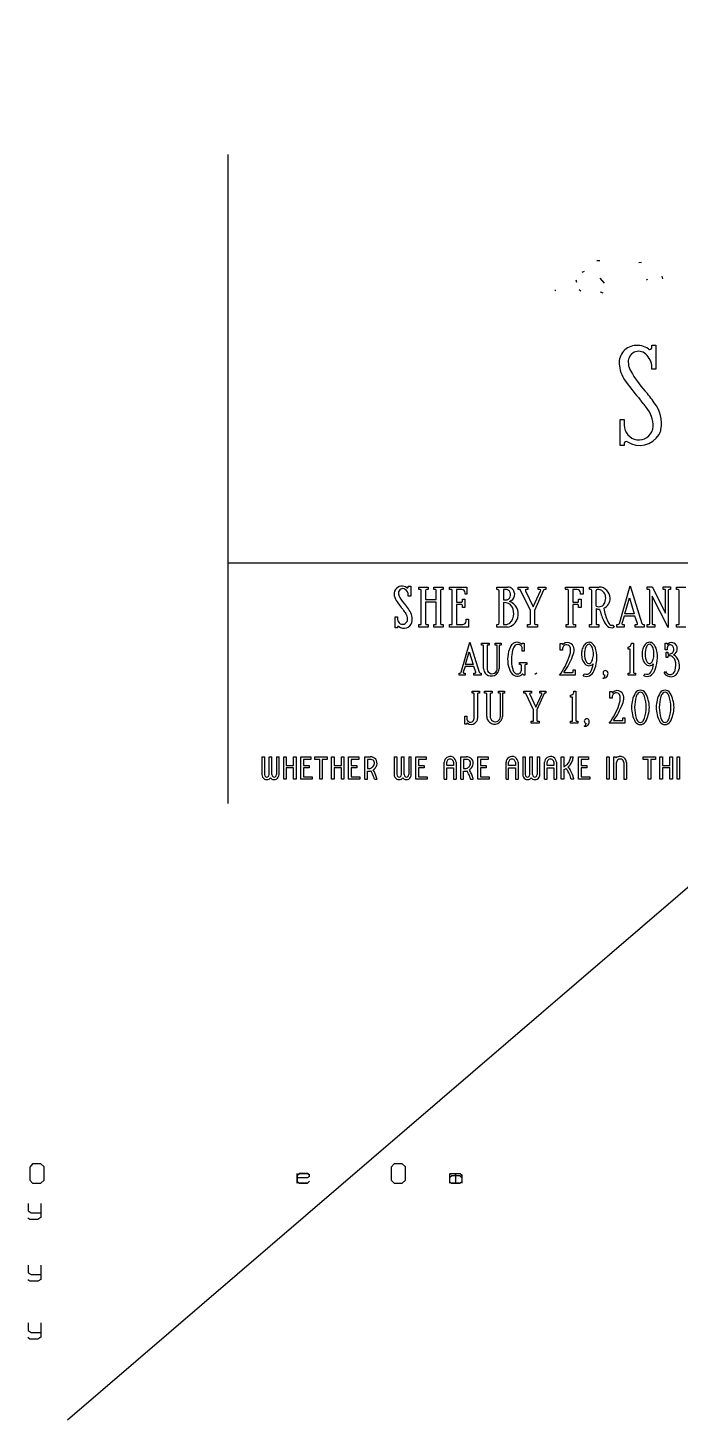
# Model space of a CAD drawing. Header units: metres. Extents: x -210 to 27, y -20 to 71.
# Drawn here: x -87.25 to -66.88, y -19.25 to 24.2 of the extents above; entities that cross this region are included whole.
import ezdxf

# ---------------------------------------------------------------- set-up
doc = ezdxf.new("R2010")
doc.units = ezdxf.units.M

msp = doc.modelspace()

# ---------------------------------------------------------------- linework, layer by layer
at = {"layer": 'MCD_Layer_0'}
for p, q in [((-35.401119, 24.199774), (-86.01265, -19.2484)), ((-80.999954, 20.249996), (-81, 0)), ((-69.877457, 16.594521), (-69.955086, 16.562794)), ((-69.489876, 16.943224), (-69.396721, 16.943224)), ((-68.094109, 16.879776), (-68.171738, 16.863979)), ((-70.141113, 16.340855), (-70.125587, 16.261608)), ((-69.241745, 16.229885), (-69.381332, 16.388374)), ((-67.939125, 16.340855), (-67.892548, 16.356649)), ((-67.427345, 16.372578), (-67.442863, 16.451824)), ((-70.761299, 15.995794), (-70.792358, 16.011589)), ((-70.03257, 16.039669), (-69.986, 15.992148)), ((-69.381332, 15.960425), (-69.303703, 15.928699)), ((-67.770699, 14.221898), (-67.770699, 14.295997)), ((-67.770699, 14.295997), (-67.644699, 14.295997)), ((-67.644699, 14.295997), (-67.644699, 13.545998)), ((-67.770699, 13.545998), (-67.770699, 13.671997)), ((-67.644699, 13.545998), (-67.770699, 13.545998)), ((-68.754699, 11.982997), (-68.628699, 11.982997)), ((-68.754699, 11.169997), (-68.754699, 11.982997)), ((-68.628699, 11.982997), (-68.628699, 11.796998)), ((-68.628699, 11.169997), (-68.754699, 11.169997)), ((-68.628699, 11.226997), (-68.628699, 11.169997)), ((-81, 7.5), (-39, 7.5)), ((-75.371869, 6.75), (-75.371869, 6.77875)), ((-75.371869, 6.77875), (-75.293619, 6.77875)), ((-75.293619, 6.77875), (-75.293619, 6.46625)), ((-75.044535, 6.75), (-74.752035, 6.75)), ((-75.044535, 6.671625), (-75.044535, 6.75)), ((-74.99241, 6.671625), (-75.044535, 6.671625)), ((-74.96616, 5.604375), (-74.96616, 6.646625)), ((-74.829785, 6.646625), (-74.829785, 6.359375)), ((-74.752035, 6.671625), (-74.803535, 6.671625)), ((-74.752035, 6.75), (-74.752035, 6.671625)), ((-74.57616, 6.75), (-74.283285, 6.75)), ((-74.57616, 6.671625), (-74.57616, 6.75)), ((-74.52366, 6.671625), (-74.57616, 6.671625)), ((-74.49741, 6.359375), (-74.49741, 6.646625)), ((-74.361035, 6.646625), (-74.361035, 5.604375)), ((-74.283285, 6.671625), (-74.334785, 6.671625)), ((-74.283285, 6.75), (-74.283285, 6.671625)), ((-74.087972, 6.6725), (-74.087972, 6.75)), ((-74.087972, 6.75), (-73.540472, 6.75)), ((-74.022972, 6.6725), (-74.087972, 6.6725)), ((-73.996722, 5.604375), (-73.996722, 6.6475)), ((-73.703097, 6.6725), (-73.866722, 6.6725)), ((-73.866722, 6.6725), (-73.866722, 6.279125)), ((-73.599347, 6.52875), (-73.599347, 6.5675)), ((-73.540472, 6.52875), (-73.599347, 6.52875)), ((-73.540472, 6.75), (-73.540472, 6.52875)), ((-72.610417, 6.671875), (-72.610417, 6.75)), ((-72.610417, 6.75), (-72.259167, 6.75)), ((-72.584167, 6.671875), (-72.610417, 6.671875)), ((-72.532542, 5.629375), (-72.532542, 6.620625)), ((-72.397167, 6.671625), (-72.397167, 6.34625)), ((-72.336167, 6.671625), (-72.397167, 6.671625)), ((-71.938698, 6.749688), (-71.638697, 6.749688)), ((-71.938698, 6.671938), (-71.938698, 6.749688)), ((-71.889948, 6.671938), (-71.938698, 6.671938)), ((-71.561198, 6.020938), (-71.866198, 6.656938)), ((-71.712447, 6.635688), (-71.468698, 6.130938)), ((-71.638697, 6.671938), (-71.688698, 6.671938)), ((-71.638697, 6.749688), (-71.638697, 6.671938)), ((-71.468698, 6.130938), (-71.241197, 6.635688)), ((-71.147448, 6.655875), (-71.429948, 6.019875)), ((-71.319947, 6.671938), (-71.319947, 6.749688)), ((-71.319947, 6.748625), (-71.078697, 6.748625)), ((-71.264947, 6.671938), (-71.319947, 6.671938)), ((-71.078697, 6.670875), (-71.123697, 6.670875)), ((-71.078697, 6.748625), (-71.078697, 6.670875)), ((-70.46089, 6.6725), (-70.46089, 6.75)), ((-70.46089, 6.75), (-69.91339, 6.75)), ((-70.39589, 6.6725), (-70.46089, 6.6725)), ((-70.36964, 5.604375), (-70.36964, 6.6475)), ((-70.097015, 6.6725), (-70.231015, 6.6725)), ((-70.231015, 6.6725), (-70.231015, 6.279125)), ((-69.993265, 6.52875), (-69.993265, 6.5675)), ((-69.91339, 6.52875), (-69.993265, 6.52875)), ((-69.91339, 6.75), (-69.91339, 6.52875)), ((-69.718176, 6.75), (-69.413176, 6.74975)), ((-69.718176, 6.671625), (-69.718176, 6.75)), ((-69.666051, 6.671625), (-69.718176, 6.671625)), ((-69.639801, 5.604375), (-69.639801, 6.646625)), ((-69.503426, 6.153875), (-69.503426, 6.646625)), ((-68.783549, 5.615625), (-68.444799, 6.78625)), ((-68.444799, 6.78625), (-68.082299, 5.614375)), ((-67.913356, 6.752375), (-67.755856, 6.752375)), ((-67.913356, 6.672125), (-67.913356, 6.752375)), ((-67.860856, 6.672125), (-67.913356, 6.672125)), ((-67.834606, 5.605375), (-67.834606, 6.645875)), ((-67.755856, 6.752375), (-67.339606, 5.932375)), ((-67.418356, 6.752375), (-67.183356, 6.752375)), ((-67.418356, 6.672125), (-67.418356, 6.752375)), ((-67.365856, 6.672125), (-67.418356, 6.672125)), ((-67.339606, 5.932375), (-67.339606, 6.645875)), ((-67.262106, 6.645875), (-67.262106, 5.489875)), ((-67.183356, 6.672125), (-67.235856, 6.672125)), ((-67.183356, 6.752375), (-67.183356, 6.672125)), ((-66.996265, 6.75), (-66.70339, 6.75)), ((-66.996265, 6.671625), (-66.996265, 6.75)), ((-66.943765, 6.671625), (-66.996265, 6.671625)), ((-66.917515, 5.604375), (-66.917515, 6.646625)), ((-75.371869, 6.46625), (-75.371869, 6.496125)), ((-75.293619, 6.46625), (-75.371869, 6.46625)), ((-74.829785, 6.359375), (-74.49741, 6.359375)), ((-74.829785, 6.28125), (-74.829785, 5.604375)), ((-74.49741, 6.28125), (-74.829785, 6.28125)), ((-74.49741, 5.604375), (-74.49741, 6.28125)), ((-73.866722, 6.279125), (-73.710347, 6.279125)), ((-73.710347, 6.20375), (-73.866722, 6.20375)), ((-73.866722, 6.20375), (-73.866722, 5.57875)), ((-73.684097, 6.304125), (-73.684097, 6.370375)), ((-73.684097, 6.370375), (-73.605972, 6.370375)), ((-73.684097, 6.1125), (-73.684097, 6.1775)), ((-73.605972, 6.1125), (-73.684097, 6.1125)), ((-73.605972, 6.370375), (-73.605972, 6.1125)), ((-72.397167, 6.34625), (-72.334042, 6.34625)), ((-72.397167, 6.269), (-72.397167, 5.57875)), ((-70.231015, 6.279125), (-70.08114, 6.279125)), ((-70.08114, 6.20375), (-70.231015, 6.20375)), ((-70.231015, 6.20375), (-70.231015, 5.603625)), ((-70.05489, 6.304125), (-70.05489, 6.370375)), ((-70.05489, 6.370375), (-69.979015, 6.370375)), ((-70.05489, 6.1125), (-70.05489, 6.1775)), ((-69.979015, 6.1125), (-70.05489, 6.1125)), ((-69.979015, 6.370375), (-69.979015, 6.1125)), ((-68.609799, 5.91625), (-68.468549, 6.415)), ((-68.468549, 6.415), (-68.317299, 5.91625)), ((-67.755856, 6.464875), (-67.755856, 5.605375)), ((-67.262106, 5.489875), (-67.755856, 6.464875)), ((-75.781994, 5.815), (-75.704119, 5.815)), ((-75.781994, 5.47625), (-75.781994, 5.815)), ((-75.704119, 5.815), (-75.704119, 5.7375)), ((-73.568472, 5.6825), (-73.568472, 5.7475)), ((-73.568472, 5.7475), (-73.489222, 5.7475)), ((-73.489222, 5.7475), (-73.489222, 5.5)), ((-71.561198, 5.603813), (-71.561198, 6.020938)), ((-71.429948, 6.020938), (-71.429948, 5.603813)), ((-69.503426, 6.077), (-69.503426, 5.604375)), ((-68.632299, 5.83875), (-68.703549, 5.610625)), ((-68.294799, 5.83875), (-68.632299, 5.83875)), ((-68.317299, 5.91625), (-68.609799, 5.91625)), ((-68.217299, 5.611875), (-68.294799, 5.83875)), ((-75.704119, 5.47625), (-75.781994, 5.47625)), ((-75.704119, 5.5), (-75.704119, 5.47625)), ((-75.044535, 5.578125), (-74.99241, 5.578125)), ((-75.044535, 5.5), (-75.044535, 5.578125)), ((-74.75141, 5.5), (-75.044535, 5.5)), ((-74.803535, 5.578125), (-74.75141, 5.578125)), ((-74.75141, 5.578125), (-74.75141, 5.5)), ((-74.575785, 5.578125), (-74.52366, 5.578125)), ((-74.575785, 5.5), (-74.575785, 5.578125)), ((-74.28266, 5.5), (-74.575785, 5.5)), ((-74.334785, 5.578125), (-74.28266, 5.578125)), ((-74.28266, 5.578125), (-74.28266, 5.5)), ((-74.087972, 5.5), (-74.087972, 5.578125)), ((-74.087972, 5.578125), (-74.022972, 5.578125)), ((-73.489222, 5.5), (-74.087972, 5.5)), ((-73.866722, 5.57875), (-73.673472, 5.57875)), ((-72.610417, 5.5), (-72.610417, 5.578125)), ((-72.610417, 5.578125), (-72.584167, 5.578125)), ((-72.278417, 5.5), (-72.610417, 5.5)), ((-72.397167, 5.57875), (-72.317292, 5.578875)), ((-71.651198, 5.499688), (-71.651198, 5.578813)), ((-71.651198, 5.578813), (-71.586198, 5.578813)), ((-71.338698, 5.499688), (-71.651198, 5.499688)), ((-71.404948, 5.578813), (-71.338698, 5.578813)), ((-71.338698, 5.578813), (-71.338698, 5.499688)), ((-70.448015, 5.5), (-70.448015, 5.578125)), ((-70.448015, 5.578125), (-70.39589, 5.578125)), ((-70.15489, 5.5), (-70.448015, 5.5)), ((-70.20489, 5.578125), (-70.15489, 5.578125)), ((-70.15489, 5.578125), (-70.15489, 5.5)), ((-69.718176, 5.578125), (-69.666051, 5.578125)), ((-69.718176, 5.5), (-69.718176, 5.578125)), ((-69.425051, 5.5), (-69.718176, 5.5)), ((-69.477176, 5.578125), (-69.425051, 5.578125)), ((-69.425051, 5.578125), (-69.425051, 5.5)), ((-68.983926, 5.56325), (-68.949426, 5.4925)), ((-68.864799, 5.578125), (-68.833549, 5.578125)), ((-68.864799, 5.5), (-68.864799, 5.578125)), ((-68.629799, 5.5), (-68.864799, 5.5)), ((-68.678549, 5.578125), (-68.629799, 5.578125)), ((-68.629799, 5.578125), (-68.629799, 5.5)), ((-68.292299, 5.5), (-68.292299, 5.578125)), ((-68.292299, 5.578125), (-68.242299, 5.578125)), ((-68.004799, 5.5), (-68.292299, 5.5)), ((-68.032299, 5.578125), (-68.004799, 5.578125)), ((-68.004799, 5.578125), (-68.004799, 5.5)), ((-67.913356, 5.579125), (-67.860856, 5.579125)), ((-67.913356, 5.5), (-67.913356, 5.579125)), ((-67.678731, 5.5), (-67.913356, 5.5)), ((-67.730856, 5.579125), (-67.678731, 5.579125)), ((-67.678731, 5.579125), (-67.678731, 5.5)), ((-66.99589, 5.578125), (-66.943765, 5.578125)), ((-66.99589, 5.5), (-66.99589, 5.578125)), ((-66.702765, 5.5), (-66.99589, 5.5)), ((-73.719399, 4.0925), (-73.448399, 5.029)), ((-73.448399, 5.029), (-73.158399, 4.0915)), ((-73.086552, 5.0007), (-72.851452, 5.0007)), ((-73.086552, 4.938), (-73.086552, 5.0007)), ((-73.043852, 4.938), (-73.086552, 4.938)), ((-73.022852, 4.2059), (-73.022852, 4.918)), ((-72.913752, 4.918), (-72.913652, 4.2195)), ((-72.851452, 4.938), (-72.892752, 4.938)), ((-72.851452, 5.0007), (-72.851452, 4.938)), ((-72.658352, 4.9388), (-72.658352, 5.0027)), ((-72.658352, 5.0027), (-72.470852, 5.0027)), ((-72.615952, 4.9388), (-72.658352, 4.9388)), ((-72.595952, 4.2107), (-72.595952, 4.9188)), ((-72.532952, 4.9188), (-72.532952, 4.2107)), ((-72.470852, 4.9388), (-72.511952, 4.9388)), ((-72.470852, 5.0027), (-72.470852, 4.9388)), ((-71.811785, 4.993), (-71.811785, 5.001)), ((-71.811785, 5.001), (-71.750085, 5.001)), ((-71.811785, 4.751), (-71.811785, 4.814)), ((-71.750085, 5.001), (-71.750085, 4.751)), ((-70.627599, 4.781), (-70.627599, 4.99)), ((-70.627599, 4.99), (-70.561898, 4.99)), ((-70.561898, 4.781), (-70.627599, 4.781)), ((-70.561898, 4.99), (-70.561898, 4.982)), ((-70.561898, 4.823), (-70.561898, 4.781)), ((-68.510603, 4.813), (-68.510603, 4.8755)), ((-68.448603, 4.813), (-68.510603, 4.813)), ((-68.448603, 4.083), (-68.448603, 4.813)), ((-68.407503, 4.9999), (-68.344603, 5)), ((-68.344603, 5), (-68.344603, 4.083)), ((-67.355238, 5), (-67.290638, 5)), ((-67.355238, 4.792), (-67.355238, 5)), ((-67.290638, 4.792), (-67.355238, 4.792)), ((-67.290638, 5), (-67.290638, 4.989)), ((-67.290638, 4.855), (-67.290638, 4.792)), ((-73.580399, 4.333), (-73.467399, 4.732)), ((-73.467399, 4.732), (-73.346399, 4.333)), ((-71.904685, 4.3913), (-71.670285, 4.3913)), ((-71.904685, 4.3288), (-71.904685, 4.3913)), ((-71.750085, 4.751), (-71.811785, 4.751)), ((-71.670285, 4.3913), (-71.670285, 4.3288)), ((-67.323938, 4.5474), (-67.323938, 4.7188)), ((-67.323938, 4.7188), (-67.269638, 4.7188)), ((-67.269638, 4.5474), (-67.323938, 4.5474)), ((-67.269638, 4.7188), (-67.269638, 4.677)), ((-67.269638, 4.584), (-67.269638, 4.5474)), ((-67.248638, 4.657), (-67.227638, 4.657)), ((-67.227638, 4.605), (-67.248638, 4.605)), ((-73.784399, 4.0625), (-73.759399, 4.0625)), ((-73.784399, 4), (-73.784399, 4.0625)), ((-73.596399, 4), (-73.784399, 4)), ((-73.598399, 4.271), (-73.655399, 4.0885)), ((-73.635399, 4.0625), (-73.596399, 4.0625)), ((-73.328399, 4.271), (-73.598399, 4.271)), ((-73.596399, 4.0625), (-73.596399, 4)), ((-73.346399, 4.333), (-73.580399, 4.333)), ((-73.266399, 4.0895), (-73.328399, 4.271)), ((-73.326399, 4), (-73.326399, 4.0625)), ((-73.326399, 4.0625), (-73.286399, 4.0625)), ((-73.096399, 4), (-73.326399, 4)), ((-73.118399, 4.0625), (-73.096399, 4.0625)), ((-73.096399, 4.0625), (-73.096399, 4)), ((-71.904385, 4.3288), (-71.904685, 4.3288)), ((-71.863385, 4.3288), (-71.904385, 4.3288)), ((-71.842385, 4.1567), (-71.842385, 4.3088)), ((-71.779385, 4), (-71.779385, 4.0117)), ((-71.733285, 4), (-71.779385, 4)), ((-71.733285, 4.3088), (-71.733285, 4)), ((-71.670285, 4.3288), (-71.712285, 4.3288)), ((-71.357897, 4.066773), (-71.418742, 4.020859)), ((-70.165898, 4), (-70.647899, 4)), ((-70.511899, 4.083), (-70.248799, 4.083)), ((-70.227799, 4.104), (-70.227799, 4.167)), ((-70.227799, 4.167), (-70.165898, 4.167)), ((-70.165898, 4.167), (-70.165898, 4)), ((-69.908235, 3.9759), (-69.877235, 4.0369)), ((-68.510603, 4.063), (-68.469603, 4.063)), ((-68.510603, 4), (-68.510603, 4.063)), ((-68.281603, 4), (-68.510603, 4)), ((-68.323603, 4.063), (-68.281603, 4.063)), ((-68.281603, 4.063), (-68.281603, 4)), ((-68.017938, 3.9759), (-67.986938, 4.0369)), ((-67.386438, 4.066), (-67.342638, 4.1112)), ((-73.380001, 3.4358), (-73.380001, 3.4986)), ((-73.380001, 3.4986), (-73.145701, 3.4986)), ((-73.145701, 3.4986), (-73.145701, 3.4358)), ((-72.987553, 3.5007), (-72.752453, 3.5007)), ((-72.987553, 3.438), (-72.987553, 3.5007)), ((-72.752453, 3.5007), (-72.752453, 3.438)), ((-72.559353, 3.4388), (-72.559353, 3.5027)), ((-72.559353, 3.5027), (-72.371853, 3.5027)), ((-72.371853, 3.5027), (-72.371853, 3.4388)), ((-71.763098, 3.49975), (-71.523098, 3.49975)), ((-71.763098, 3.43755), (-71.763098, 3.49975)), ((-71.523098, 3.49975), (-71.523098, 3.43755)), ((-71.268098, 3.43755), (-71.268098, 3.49975)), ((-71.268098, 3.4989), (-71.075098, 3.4989)), ((-71.075098, 3.4989), (-71.075098, 3.4367)), ((-70.200998, 3.4999), (-70.138098, 3.5)), ((-70.138098, 3.5), (-70.138098, 2.583)), ((-69.076504, 3.281), (-69.076504, 3.49)), ((-69.076504, 3.49), (-69.010804, 3.49)), ((-69.010804, 3.49), (-69.010804, 3.482)), ((-73.338001, 3.4358), (-73.380001, 3.4358)), ((-73.317001, 2.6427), (-73.317001, 3.4158)), ((-73.207901, 3.4158), (-73.207901, 2.6528)), ((-73.145701, 3.4358), (-73.186901, 3.4358)), ((-72.944853, 3.438), (-72.987553, 3.438)), ((-72.923853, 2.7059), (-72.923853, 3.418)), ((-72.814753, 3.418), (-72.814653, 2.7195)), ((-72.752453, 3.438), (-72.793753, 3.438)), ((-72.516953, 3.4388), (-72.559353, 3.4388)), ((-72.496953, 2.7107), (-72.496953, 3.4188)), ((-72.433953, 3.4188), (-72.433953, 2.7107)), ((-72.371853, 3.4388), (-72.412953, 3.4388)), ((-71.724098, 3.43755), (-71.763098, 3.43755)), ((-71.461098, 2.91675), (-71.705098, 3.42555)), ((-71.582098, 3.40855), (-71.387098, 3.00475)), ((-71.523098, 3.43755), (-71.563098, 3.43755)), ((-71.387098, 3.00475), (-71.205098, 3.40855)), ((-71.130098, 3.4247), (-71.356098, 2.9159)), ((-71.224098, 3.43755), (-71.268098, 3.43755)), ((-71.075098, 3.4367), (-71.111098, 3.4367)), ((-70.304098, 3.313), (-70.304098, 3.3755)), ((-70.242098, 3.313), (-70.304098, 3.313)), ((-70.242098, 2.583), (-70.242098, 3.313)), ((-69.010804, 3.281), (-69.076504, 3.281)), ((-69.010804, 3.323), (-69.010804, 3.281)), ((-73.609701, 2.7155), (-73.546801, 2.7155)), ((-73.609701, 2.4755), (-73.609701, 2.7155)), ((-73.546801, 2.7155), (-73.546801, 2.6525)), ((-71.461098, 2.58305), (-71.461098, 2.91675)), ((-71.356098, 2.91675), (-71.356098, 2.58305)), ((-68.676704, 2.604), (-68.676704, 2.667)), ((-68.676704, 2.667), (-68.614804, 2.667)), ((-68.614804, 2.667), (-68.614804, 2.5)), ((-73.546801, 2.4755), (-73.609701, 2.4755)), ((-73.546801, 2.4885), (-73.546801, 2.4755)), ((-71.533098, 2.49975), (-71.533098, 2.56305)), ((-71.533098, 2.56305), (-71.481098, 2.56305)), ((-71.283098, 2.49975), (-71.533098, 2.49975)), ((-71.336098, 2.56305), (-71.283098, 2.56305)), ((-71.283098, 2.56305), (-71.283098, 2.49975)), ((-70.304098, 2.563), (-70.263098, 2.563)), ((-70.304098, 2.5), (-70.304098, 2.563)), ((-70.075098, 2.5), (-70.304098, 2.5)), ((-70.117098, 2.563), (-70.075098, 2.563)), ((-70.075098, 2.563), (-70.075098, 2.5)), ((-68.614804, 2.5), (-69.096804, 2.5)), ((-68.960804, 2.583), (-68.697704, 2.583)), ((-79.941991, 1.453132), (-79.941991, 0.899772)), ((-79.941991, 1.453132), (-79.861132, 1.453132)), ((-79.861132, 1.453132), (-79.861132, 0.899772)), ((-79.714882, 1.453132), (-79.634023, 1.453132)), ((-79.714882, 0.899772), (-79.714882, 1.453132)), ((-79.634023, 0.899772), (-79.634023, 1.453132)), ((-79.487772, 1.453132), (-79.487772, 0.899772)), ((-79.487772, 1.453132), (-79.406913, 1.453132)), ((-79.406913, 0.899772), (-79.406913, 1.453132)), ((-79.260642, 1.453154), (-79.179783, 1.453154)), ((-79.260642, 0.750029), (-79.260642, 1.453154)), ((-79.179783, 1.453154), (-79.179783, 1.183857)), ((-78.953377, 1.453154), (-78.872517, 1.453154)), ((-78.953377, 1.183857), (-78.953377, 1.453154)), ((-78.872517, 1.453154), (-78.872517, 0.750029)), ((-78.726296, 1.453154), (-78.411296, 1.453154)), ((-78.726296, 0.750029), (-78.726296, 1.453154)), ((-78.411296, 1.372295), (-78.645436, 1.372295)), ((-78.645436, 1.372295), (-78.645436, 1.183857)), ((-78.411296, 1.453154), (-78.411296, 1.372295)), ((-78.287372, 1.453153), (-77.906279, 1.453153)), ((-78.287372, 1.372293), (-78.287372, 1.453153)), ((-78.136903, 1.372293), (-78.287372, 1.372293)), ((-78.136903, 0.750028), (-78.136903, 1.372293)), ((-77.906279, 1.372293), (-78.056044, 1.372293)), ((-78.056044, 1.372293), (-78.056044, 0.750028)), ((-77.906279, 1.453153), (-77.906279, 1.372293)), ((-77.767013, 1.453154), (-77.686153, 1.453154)), ((-77.767013, 0.750029), (-77.767013, 1.453154)), ((-77.686153, 1.453154), (-77.686153, 1.183857)), ((-77.459747, 1.453154), (-77.378888, 1.453154)), ((-77.459747, 1.183857), (-77.459747, 1.453154)), ((-77.378888, 1.453154), (-77.378888, 0.750029)), ((-77.232666, 1.453154), (-76.917666, 1.453154)), ((-77.232666, 0.750029), (-77.232666, 1.453154)), ((-76.917666, 1.372295), (-77.151807, 1.372295)), ((-77.151807, 1.372295), (-77.151807, 1.183857)), ((-76.917666, 1.453154), (-76.917666, 1.372295)), ((-76.729119, 1.453153), (-76.560369, 1.453153)), ((-76.729119, 0.750028), (-76.729119, 1.453153)), ((-76.558753, 1.372293), (-76.648259, 1.372293)), ((-76.648259, 1.372293), (-76.648259, 1.082184)), ((-75.812024, 1.453132), (-75.812024, 0.899772)), ((-75.812024, 1.453132), (-75.731165, 1.453132)), ((-75.731165, 1.453132), (-75.731165, 0.899772)), ((-75.584915, 1.453132), (-75.504056, 1.453132)), ((-75.584915, 0.899772), (-75.584915, 1.453132)), ((-75.504056, 0.899772), (-75.504056, 1.453132)), ((-75.357806, 1.453132), (-75.357806, 0.899772)), ((-75.357806, 1.453132), (-75.276946, 1.453132)), ((-75.276946, 0.899772), (-75.276946, 1.453132)), ((-75.130699, 1.453154), (-74.815699, 1.453154)), ((-75.130699, 0.750029), (-75.130699, 1.453154)), ((-74.815699, 1.372295), (-75.04984, 1.372295)), ((-75.04984, 1.372295), (-75.04984, 1.183857)), ((-74.815699, 1.453154), (-74.815699, 1.372295)), ((-73.726868, 1.453153), (-73.558119, 1.453153)), ((-73.726868, 0.750028), (-73.726868, 1.453153)), ((-73.556502, 1.372293), (-73.646009, 1.372293)), ((-73.646009, 1.372293), (-73.646009, 1.082184)), ((-73.197853, 1.453154), (-72.882853, 1.453154)), ((-73.197853, 0.750029), (-73.197853, 1.453154)), ((-72.882853, 1.372295), (-73.116994, 1.372295)), ((-73.116994, 1.372295), (-73.116994, 1.183857)), ((-72.882853, 1.453154), (-72.882853, 1.372295)), ((-71.799711, 1.453132), (-71.799711, 0.899772)), ((-71.799711, 1.453132), (-71.718851, 1.453132)), ((-71.718851, 1.453132), (-71.718851, 0.899772)), ((-71.572601, 1.453132), (-71.491742, 1.453132)), ((-71.572601, 0.899772), (-71.572601, 1.453132)), ((-71.491742, 0.899772), (-71.491742, 1.453132)), ((-71.345492, 1.453132), (-71.345492, 0.899772)), ((-71.345492, 1.453132), (-71.264633, 1.453132)), ((-71.264633, 0.899772), (-71.264633, 1.453132)), ((-70.598838, 1.453155), (-70.517978, 1.453155)), ((-70.598838, 0.75003), (-70.598838, 1.453155)), ((-70.517978, 1.453155), (-70.517978, 1.140335)), ((-70.306407, 1.453155), (-70.225408, 1.453155)), ((-70.056755, 1.453154), (-69.741755, 1.453154)), ((-70.056755, 0.750029), (-70.056755, 1.453154)), ((-69.741755, 1.372295), (-69.975896, 1.372295)), ((-69.975896, 1.372295), (-69.975896, 1.183857)), ((-69.741755, 1.453154), (-69.741755, 1.372295)), ((-69.178229, 1.453155), (-69.09737, 1.453155)), ((-69.178229, 0.75003), (-69.178229, 1.453155)), ((-69.09737, 1.453155), (-69.09737, 0.75003)), ((-68.951128, 1.453153), (-68.900082, 1.453153)), ((-68.951128, 0.750027), (-68.951128, 1.453153)), ((-68.900082, 1.453153), (-68.885879, 1.417082)), ((-68.036471, 1.453153), (-67.655378, 1.453153)), ((-68.036471, 1.372293), (-68.036471, 1.453153)), ((-67.886003, 1.372293), (-68.036471, 1.372293)), ((-67.886003, 0.750028), (-67.886003, 1.372293)), ((-67.655378, 1.372293), (-67.805144, 1.372293)), ((-67.805144, 1.372293), (-67.805144, 0.750028)), ((-67.655378, 1.453153), (-67.655378, 1.372293)), ((-67.516013, 1.453154), (-67.435154, 1.453154)), ((-67.516013, 0.750029), (-67.516013, 1.453154)), ((-67.435154, 1.453154), (-67.435154, 1.183857)), ((-67.208748, 1.453154), (-67.127888, 1.453154)), ((-67.208748, 1.183857), (-67.208748, 1.453154)), ((-67.127888, 1.453154), (-67.127888, 0.750029)), ((-66.981673, 1.453155), (-66.900814, 1.453155)), ((-66.981673, 0.75003), (-66.981673, 1.453155)), ((-66.900814, 1.453155), (-66.900814, 0.75003)), ((-79.179783, 1.183857), (-78.953377, 1.183857)), ((-78.953377, 1.102998), (-79.179783, 1.102998)), ((-79.179783, 1.102998), (-79.179783, 0.750029)), ((-78.953377, 0.750029), (-78.953377, 1.102998)), ((-78.645436, 1.183857), (-78.469655, 1.183857)), ((-78.469655, 1.102998), (-78.645436, 1.102998)), ((-78.645436, 1.102998), (-78.645436, 0.830889)), ((-78.469655, 1.183857), (-78.469655, 1.102998)), ((-77.686153, 1.183857), (-77.459747, 1.183857)), ((-77.459747, 1.102998), (-77.686153, 1.102998)), ((-77.686153, 1.102998), (-77.686153, 0.750029)), ((-77.459747, 0.750029), (-77.459747, 1.102998)), ((-77.151807, 1.183857), (-76.976026, 1.183857)), ((-76.976026, 1.102998), (-77.151807, 1.102998)), ((-77.151807, 1.102998), (-77.151807, 0.830889)), ((-76.976026, 1.183857), (-76.976026, 1.102998)), ((-76.648259, 0.750028), (-76.648259, 1.001325)), ((-75.04984, 1.183857), (-74.874059, 1.183857)), ((-74.874059, 1.102998), (-75.04984, 1.102998)), ((-75.04984, 1.102998), (-75.04984, 0.830889)), ((-74.874059, 1.183857), (-74.874059, 1.102998)), ((-74.252293, 0.750029), (-74.252293, 1.282999)), ((-74.171434, 1.183857), (-74.171434, 1.280327)), ((-73.959793, 1.183857), (-74.171434, 1.183857)), ((-74.171434, 0.750029), (-74.171434, 1.102998)), ((-74.171434, 1.102998), (-73.959793, 1.102998)), ((-73.959793, 1.280327), (-73.959793, 1.183857)), ((-73.959793, 1.102998), (-73.959793, 0.750029)), ((-73.878934, 1.282999), (-73.878934, 0.750029)), ((-73.646009, 0.750028), (-73.646009, 1.001325)), ((-73.116994, 1.183857), (-72.941213, 1.183857)), ((-72.941213, 1.102998), (-73.116994, 1.102998)), ((-73.116994, 1.102998), (-73.116994, 0.830889)), ((-72.941213, 1.183857), (-72.941213, 1.102998)), ((-72.319356, 0.750029), (-72.319356, 1.282999)), ((-72.238496, 1.183857), (-72.238496, 1.280327)), ((-72.026855, 1.183857), (-72.238496, 1.183857)), ((-72.238496, 0.750029), (-72.238496, 1.102998)), ((-72.238496, 1.102998), (-72.026855, 1.102998)), ((-72.026855, 1.280327), (-72.026855, 1.183857)), ((-72.026855, 1.102998), (-72.026855, 0.750029)), ((-71.945996, 1.282999), (-71.945996, 0.750029)), ((-71.118413, 0.750029), (-71.118413, 1.282999)), ((-71.037553, 1.183857), (-71.037553, 1.280327)), ((-70.825912, 1.183857), (-71.037553, 1.183857)), ((-71.037553, 0.750029), (-71.037553, 1.102998)), ((-71.037553, 1.102998), (-70.825912, 1.102998)), ((-70.825912, 1.280327), (-70.825912, 1.183857)), ((-70.825912, 1.102998), (-70.825912, 0.750029)), ((-70.745053, 1.282999), (-70.745053, 0.750029)), ((-70.517978, 1.052375), (-70.517978, 0.75003)), ((-69.975896, 1.183857), (-69.800115, 1.183857)), ((-69.800115, 1.102998), (-69.975896, 1.102998)), ((-69.975896, 1.102998), (-69.975896, 0.830889)), ((-69.800115, 1.183857), (-69.800115, 1.102998)), ((-68.870269, 0.750027), (-68.870269, 1.278988)), ((-68.643863, 1.278988), (-68.643863, 0.750027)), ((-68.563004, 1.278988), (-68.563004, 0.750027)), ((-67.435154, 1.183857), (-67.208748, 1.183857)), ((-67.208748, 1.102998), (-67.435154, 1.102998)), ((-67.435154, 1.102998), (-67.435154, 0.750029)), ((-67.208748, 0.750029), (-67.208748, 1.102998)), ((-79.179783, 0.750029), (-79.260642, 0.750029)), ((-78.872517, 0.750029), (-78.953377, 0.750029)), ((-78.374733, 0.750029), (-78.726296, 0.750029)), ((-78.645436, 0.830889), (-78.374733, 0.830889)), ((-78.374733, 0.830889), (-78.374733, 0.750029)), ((-78.056044, 0.750028), (-78.136903, 0.750028)), ((-77.686153, 0.750029), (-77.767013, 0.750029)), ((-77.378888, 0.750029), (-77.459747, 0.750029)), ((-76.881104, 0.750029), (-77.232666, 0.750029)), ((-77.151807, 0.830889), (-76.881104, 0.830889)), ((-76.881104, 0.830889), (-76.881104, 0.750029)), ((-76.729119, 0.750028), (-76.648259, 0.750028)), ((-76.428181, 0.750028), (-76.344791, 0.750028)), ((-74.779137, 0.750029), (-75.130699, 0.750029)), ((-75.04984, 0.830889), (-74.779137, 0.830889)), ((-74.779137, 0.830889), (-74.779137, 0.750029)), ((-74.252293, 0.750029), (-74.171434, 0.750029)), ((-73.959793, 0.750029), (-73.878934, 0.750029)), ((-73.726868, 0.750028), (-73.646009, 0.750028)), ((-73.425931, 0.750028), (-73.34254, 0.750028)), ((-72.846291, 0.750029), (-73.197853, 0.750029)), ((-73.116994, 0.830889), (-72.846291, 0.830889)), ((-72.846291, 0.830889), (-72.846291, 0.750029)), ((-72.319356, 0.750029), (-72.238496, 0.750029)), ((-72.026855, 0.750029), (-71.945996, 0.750029)), ((-71.118413, 0.750029), (-71.037553, 0.750029)), ((-70.825912, 0.750029), (-70.745053, 0.750029)), ((-70.517978, 0.75003), (-70.598838, 0.75003)), ((-70.202978, 0.75003), (-70.285806, 0.75003)), ((-69.705193, 0.750029), (-70.056755, 0.750029)), ((-69.975896, 0.830889), (-69.705193, 0.830889)), ((-69.705193, 0.830889), (-69.705193, 0.750029)), ((-69.09737, 0.75003), (-69.178229, 0.75003)), ((-68.951128, 0.750027), (-68.870269, 0.750027)), ((-68.643863, 0.750027), (-68.563004, 0.750027)), ((-67.805144, 0.750028), (-67.886003, 0.750028)), ((-67.435154, 0.750029), (-67.516013, 0.750029)), ((-67.127888, 0.750029), (-67.208748, 0.750029)), ((-66.900814, 0.75003), (-66.981673, 0.75003)), ((-87.098637, -11.254803), (-87.187737, -11.358753)), ((-86.846186, -11.254803), (-87.098637, -11.254803)), ((-86.742236, -11.343903), (-86.846186, -11.254803)), ((-75.812641, -11.254803), (-75.901741, -11.358753)), ((-75.560191, -11.254803), (-75.812641, -11.254803)), ((-75.456241, -11.343903), (-75.560191, -11.254803)), ((-87.187737, -11.358753), (-87.187737, -11.759703)), ((-86.742236, -11.759703), (-86.742236, -11.343903)), ((-78.842042, -11.611203), (-78.767792, -11.551803)), ((-78.842042, -11.848803), (-78.842042, -11.551803)), ((-78.842042, -11.596353), (-78.782642, -11.551803)), ((-78.782642, -11.551803), (-78.842042, -11.611203)), ((-78.842042, -11.611203), (-78.842042, -11.596353)), ((-78.842042, -11.611203), (-78.842042, -11.789403)), ((-78.842042, -11.804253), (-78.842042, -11.611203)), ((-78.515342, -11.685453), (-78.842042, -11.685453)), ((-78.782642, -11.551803), (-78.515342, -11.551803)), ((-78.515342, -11.551803), (-78.782642, -11.551803)), ((-78.767792, -11.551803), (-78.515342, -11.551803)), ((-78.515342, -11.551803), (-78.455942, -11.611203)), ((-78.515342, -11.551803), (-78.455942, -11.596353)), ((-78.455942, -11.596353), (-78.515342, -11.551803)), ((-78.455942, -11.640903), (-78.515342, -11.685453)), ((-78.455942, -11.640903), (-78.455942, -11.596353)), ((-75.901741, -11.358753), (-75.901741, -11.759703)), ((-75.456241, -11.759703), (-75.456241, -11.343903)), ((-74.090036, -11.551803), (-74.090036, -11.848803)), ((-74.090036, -11.596353), (-74.015786, -11.551803)), ((-74.090036, -11.596353), (-74.045486, -11.551803)), ((-74.015786, -11.626053), (-74.090036, -11.685453)), ((-74.090036, -11.685453), (-74.090036, -11.804253)), ((-74.045486, -11.551803), (-73.926686, -11.551803)), ((-74.030636, -11.551803), (-73.778186, -11.551803)), ((-74.015786, -11.551803), (-73.763336, -11.551803)), ((-73.763336, -11.626053), (-74.015786, -11.626053)), ((-73.926686, -11.551803), (-73.896986, -11.596353)), ((-73.896986, -11.596353), (-73.867286, -11.551803)), ((-73.896986, -11.596353), (-73.896986, -11.848803)), ((-73.867286, -11.551803), (-73.748486, -11.551803)), ((-73.763336, -11.551803), (-73.703936, -11.626053)), ((-73.703936, -11.685453), (-73.763336, -11.626053)), ((-73.748486, -11.551803), (-73.703936, -11.596353)), ((-73.703936, -11.596353), (-73.703936, -11.848803)), ((-73.703936, -11.626053), (-73.703936, -11.848803)), ((-87.187737, -11.759703), (-87.098637, -11.848803)), ((-87.098637, -11.848803), (-86.846186, -11.848803)), ((-86.846186, -11.848803), (-86.742236, -11.759703)), ((-78.842042, -11.789403), (-78.782642, -11.848803)), ((-78.797492, -11.848803), (-78.842042, -11.804253)), ((-78.515342, -11.848803), (-78.797492, -11.848803)), ((-78.782642, -11.848803), (-78.515342, -11.848803)), ((-78.455942, -11.789403), (-78.515342, -11.848803)), ((-78.515342, -11.848803), (-78.455942, -11.789403)), ((-75.901741, -11.759703), (-75.812641, -11.848803)), ((-75.812641, -11.848803), (-75.560191, -11.848803)), ((-75.560191, -11.848803), (-75.456241, -11.759703)), ((-74.090036, -11.804253), (-74.030636, -11.848803)), ((-73.778186, -11.848803), (-74.030636, -11.848803)), ((-74.030636, -11.848803), (-73.763336, -11.848803)), ((-73.763336, -11.848803), (-73.703936, -11.804253)), ((-87.232286, -12.483683), (-87.232286, -12.721283)), ((-86.846186, -12.483683), (-86.846186, -12.780683)), ((-87.187736, -12.988583), (-87.247136, -12.944033)), ((-87.232286, -12.721283), (-87.143186, -12.780683)), ((-86.935286, -12.988583), (-87.187736, -12.988583)), ((-87.143186, -12.780683), (-86.846186, -12.780683)), ((-87.113486, -12.780683), (-86.964986, -12.780683)), ((-86.846186, -12.929183), (-86.935286, -12.988583)), ((-86.846186, -12.780683), (-86.846186, -12.869783)), ((-86.846186, -12.869783), (-86.846186, -12.929183)), ((-87.232286, -14.410569), (-87.232286, -14.648169)), ((-87.232286, -14.648169), (-87.143186, -14.707569)), ((-87.143186, -14.707569), (-86.846186, -14.707569)), ((-87.113486, -14.707569), (-86.964986, -14.707569)), ((-86.846186, -14.410569), (-86.846186, -14.707569)), ((-86.846186, -14.707569), (-86.846186, -14.796669)), ((-87.187736, -14.915469), (-87.247136, -14.870919)), ((-86.935286, -14.915469), (-87.187736, -14.915469)), ((-86.846186, -14.856069), (-86.935286, -14.915469)), ((-86.846186, -14.796669), (-86.846186, -14.856069)), ((-87.232286, -16.211203), (-87.232286, -16.448804)), ((-87.232286, -16.448804), (-87.143186, -16.508204)), ((-87.143186, -16.508204), (-86.846186, -16.508204)), ((-87.113486, -16.508204), (-86.964986, -16.508204)), ((-86.846186, -16.211203), (-86.846186, -16.508204)), ((-86.846186, -16.508204), (-86.846186, -16.597304)), ((-87.187736, -16.716104), (-87.247136, -16.671554)), ((-86.935286, -16.716104), (-87.187736, -16.716104)), ((-86.846186, -16.656704), (-86.935286, -16.716104)), ((-86.846186, -16.597304), (-86.846186, -16.656704))]:
    msp.add_line(p, q, dxfattribs=at)
for centre, radius, start, end in [((-68.246912, 13.746574), 0.542741, 98.026822, 189.821176), ((-68.183449, 13.783511), 0.322565, 55.705126, 191.355856), ((-68.22172, 13.689963), 0.602556, 54.252546, 99.647339), ((-68.324207, 13.593326), 0.559071, 8.089392, 54.769735), ((-67.830364, 14.223905), 0.059699, 228.78514, 358.072722), ((-67.721797, 13.790903), 1.068707, 187.36006, 218.186932), ((-68.045955, 13.73322), 0.453937, 181.669238, 213.451355), ((-65.305783, 15.275974), 3.597554, 209.893377, 221.82328), ((-62.964488, 17.168604), 6.902073, 215.810098, 221.501717), ((-70.523579, 10.600534), 3.408525, 33.846842, 41.903133), ((-71.411308, 9.767416), 4.328734, 35.579263, 40.784223), ((-68.608299, 11.777197), 0.879674, 353.262775, 35.337805), ((-68.517558, 11.849852), 1.049658, 349.890036, 38.201911), ((-68.172989, 11.798799), 0.455713, 180.226432, 344.105931), ((-68.153775, 11.893052), 0.722409, 238.363553, 328.080786), ((-67.912034, 11.734233), 0.433306, 329.005164, 350.886016), ((-68.567199, 11.227085), 0.0615, 55.87675, 180.082079), ((-75.568653, 6.528596), 0.247394, 97.715966, 193.343443), ((-75.543868, 6.566436), 0.133406, 55.40243, 181.207285), ((-75.417205, 6.566592), 0.260056, 180.65376, 209.129725), ((-75.559794, 6.526236), 0.251065, 54.252556, 99.64745), ((-75.578504, 6.501487), 0.206705, 358.513467, 57.722243), ((-75.397191, 6.749688), 0.025324, 231.026383, 0.706224), ((-74.991785, 6.646), 0.025633, 1.397495, 91.396916), ((-74.80416, 6.646), 0.025633, 88.603013, 178.602576), ((-74.523035, 6.646), 0.025633, 1.397495, 91.396916), ((-74.33541, 6.646), 0.025633, 88.602862, 178.602646), ((-74.022347, 6.646875), 0.025633, 1.397424, 91.396987), ((-73.706125, 6.565751), 0.106792, 0.938382, 88.375458), ((-72.584398, 6.620017), 0.051859, 0.671892, 89.745718), ((-72.33337, 6.515792), 0.155858, 40.252045, 91.028534), ((-72.337541, 6.5094), 0.163187, 271.228582, 41.018653), ((-72.280442, 6.520267), 0.230716, 48.946844, 84.709125), ((-72.280557, 6.519786), 0.231154, 287.014614, 49.003718), ((-71.889572, 6.64623), 0.025711, 24.612826, 90.836021), ((-71.690348, 6.647114), 0.024878, 86.195561, 207.340897), ((-71.263297, 6.647114), 0.024878, 332.659041, 93.8045), ((-71.124073, 6.645167), 0.025711, 89.163964, 155.387027), ((-70.395265, 6.646875), 0.025633, 1.397353, 91.397058), ((-70.100042, 6.565751), 0.106792, 0.938382, 88.375458), ((-69.665426, 6.646), 0.025633, 1.397495, 91.396916), ((-69.477801, 6.646), 0.025633, 88.603013, 178.602576), ((-69.457478, 6.317816), 0.354357, 77.482628, 93.186619), ((-69.416841, 6.408361), 0.341409, 43.587729, 89.38504), ((-69.41957, 6.492146), 0.175956, 39.629699, 77.229803), ((-69.459702, 6.426881), 0.249715, 6.667634, 45.299134), ((-69.423999, 6.399097), 0.352985, 0.836433, 43.875706), ((-67.860231, 6.6465), 0.025633, 358.602925, 91.396993), ((-67.365231, 6.6465), 0.025633, 358.602996, 91.397004), ((-67.234294, 6.644312), 0.027857, 93.215743, 176.784257), ((-66.94314, 6.646), 0.025633, 1.397495, 91.396916), ((-75.257899, 6.618641), 0.570762, 194.939451, 215.663314), ((-73.553764, 7.794861), 2.641331, 214.840753, 221.176043), ((-74.344835, 7.187064), 1.498964, 209.893345, 221.823384), ((-76.518941, 5.238943), 1.420268, 33.84699, 41.902995), ((-73.709722, 6.30475), 0.025633, 268.602796, 358.602963), ((-73.71191, 6.175937), 0.027856, 3.2156, 86.784319), ((-72.396687, 5.9459), 0.323101, 35.276993, 90.085209), ((-72.361445, 5.902843), 0.422851, 344.978855, 69.43607), ((-72.50413, 5.922812), 0.426343, 348.285626, 29.460944), ((-70.080515, 6.30475), 0.025633, 268.602717, 358.602962), ((-70.082702, 6.175937), 0.027856, 3.215597, 86.784403), ((-69.420541, 6.33127), 0.195803, 244.956354, 338.85098), ((-69.422995, 6.399845), 0.351971, 297.00494, 0.717114), ((-67.914718, 6.258934), 1.35947, 187.297586, 205.507788), ((-69.587974, 6.407076), 0.379449, 337.296818, 7.388969), ((-75.549243, 5.742954), 0.154972, 182.016916, 3.068592), ((-72.834678, 7.868407), 3.257937, 213.803305, 216.694673), ((-75.753315, 5.733958), 0.359238, 2.759075, 31.493659), ((-75.705011, 5.755011), 0.457508, 346.247721, 36.945799), ((-73.673027, 5.683307), 0.104558, 269.756155, 359.55768), ((-72.370753, 5.856079), 0.284777, 289.265442, 356.007166), ((-72.360388, 5.902249), 0.421676, 312.979134, 345.019499), ((-69.406441, 6.344172), 0.284231, 250.048816, 271.162177), ((-67.167877, 6.646994), 2.30867, 194.729516, 203.802462), ((-68.81525, 5.8928), 0.497675, 200.901285, 227.351178), ((-68.78764, 5.821826), 0.383852, 202.731576, 215.394077), ((-75.681752, 5.501388), 0.022409, 38.619458, 183.551817), ((-75.508698, 5.7235), 0.259828, 233.226725, 342.703745), ((-74.991785, 5.60375), 0.025633, 268.602868, 1.397132), ((-74.80416, 5.60375), 0.025633, 178.602799, 271.397201), ((-74.523035, 5.60375), 0.025633, 268.602868, 1.397132), ((-74.33541, 5.60375), 0.025633, 178.602732, 271.397349), ((-74.022347, 5.60375), 0.025633, 268.602799, 1.397201), ((-72.584398, 5.629983), 0.051859, 270.254229, 359.328067), ((-72.326073, 5.723451), 0.144842, 273.475623, 289.891392), ((-72.283506, 5.783256), 0.283302, 271.029081, 318.016276), ((-71.586823, 5.604438), 0.025633, 271.397233, 358.602746), ((-71.404322, 5.604438), 0.025633, 181.397254, 268.602767), ((-70.395265, 5.60375), 0.025633, 268.602731, 1.397269), ((-70.205605, 5.603525), 0.02541, 179.775011, 271.612191), ((-69.665426, 5.60375), 0.025633, 268.602868, 1.397132), ((-69.477801, 5.60375), 0.025633, 178.602799, 271.397201), ((-69.020815, 5.688095), 0.208215, 230.795342, 290.051241), ((-69.014112, 5.671864), 0.112731, 219.935205, 285.531664), ((-68.832575, 5.62891), 0.050794, 268.901502, 344.838294), ((-68.677846, 5.604531), 0.026416, 166.662424, 268.474747), ((-68.241256, 5.603487), 0.025383, 267.644957, 19.297293), ((-68.032998, 5.629769), 0.051648, 197.340356, 270.775451), ((-67.860231, 5.60475), 0.025633, 268.602799, 1.397201), ((-67.730231, 5.60475), 0.025633, 178.602799, 268.602833), ((-66.94314, 5.60375), 0.025633, 268.602868, 1.397132), ((-73.043352, 4.9175), 0.020506, 1.397353, 91.397058), ((-72.893252, 4.9175), 0.020506, 88.603013, 178.602576), ((-72.616452, 4.9183), 0.020506, 1.397356, 88.602729), ((-72.512452, 4.9183), 0.020506, 88.603022, 178.602649), ((-71.347597, 4.492342), 0.923528, 155.16019, 193.924587), ((-71.902167, 4.738201), 0.317136, 126.540314, 153.380111), ((-71.619171, 4.659146), 0.508889, 154.578331, 166.493468), ((-71.975726, 4.805063), 0.220466, 51.666781, 121.520339), ((-71.950544, 4.813436), 0.143398, 37.63557, 153.419514), ((-71.829306, 4.992609), 0.017525, 236.472138, 1.278679), ((-71.954158, 4.819911), 0.142495, 357.622698, 34.685174), ((-70.542049, 4.980959), 0.019877, 176.996517, 315.391797), ((-70.39962, 4.804394), 0.163342, 140.632559, 173.459288), ((-70.399765, 4.842592), 0.178594, 50.804123, 135.845145), ((-70.435124, 4.819419), 0.126833, 65.683909, 135.70048), ((-70.430573, 4.818292), 0.12607, 8.533965, 67.78051), ((-70.907123, 4.791012), 0.60298, 338.293675, 4.374085), ((-70.416977, 4.799401), 0.22338, 2.97634, 54.38616), ((-70.709829, 4.806201), 0.515953, 335.348711, 0.53292), ((-69.443567, 4.664082), 0.52017, 162.972873, 179.887825), ((-69.569437, 4.708559), 0.386834, 139.419606, 163.812695), ((-69.328797, 4.672), 0.542113, 157.277652, 180.95129), ((-69.721736, 4.843455), 0.183444, 91.874118, 140.475325), ((-69.684135, 4.817616), 0.158135, 118.64245, 156.212263), ((-69.732823, 4.902172), 0.060628, 51.927112, 116.56374), ((-69.730873, 4.860958), 0.165872, 46.662254, 88.916262), ((-69.806178, 4.794458), 0.190857, 14.300263, 54.532476), ((-70.180518, 4.663342), 0.587003, 359.517639, 17.67846), ((-69.872084, 4.716979), 0.367524, 12.033199, 46.05529), ((-70.536183, 4.554217), 1.051168, 335.780913, 13.163464), ((-68.526372, 4.993492), 0.119041, 277.612036, 3.085551), ((-67.55327, 4.664082), 0.52017, 162.972873, 179.887825), ((-67.679141, 4.708559), 0.386834, 139.419606, 163.812695), ((-67.4385, 4.672), 0.542113, 157.277652, 180.95129), ((-67.831439, 4.843455), 0.183444, 91.874118, 140.475325), ((-67.793838, 4.817616), 0.158135, 118.64245, 156.212263), ((-67.842526, 4.902172), 0.060628, 51.927112, 116.56374), ((-67.840576, 4.860958), 0.165872, 46.662254, 88.916262), ((-67.915881, 4.794458), 0.190857, 14.300263, 54.532476), ((-68.290221, 4.663342), 0.587003, 359.517639, 17.67846), ((-67.981787, 4.716979), 0.367524, 12.033199, 46.05529), ((-68.645886, 4.554217), 1.051168, 335.780913, 13.163464), ((-67.269295, 4.990229), 0.021378, 183.294482, 306.303358), ((-67.190435, 4.845319), 0.100669, 35.655307, 174.48168), ((-67.146676, 4.853912), 0.162091, 43.262453, 132.718432), ((-67.231395, 4.810976), 0.154022, 271.397966, 37.154221), ((-67.185021, 4.823269), 0.211053, 296.261189, 42.186118), ((-71.073596, 4.486053), 1.080575, 164.325161, 194.450617), ((-72.540667, 5.366789), 2.33467, 324.166548, 339.992575), ((-72.484433, 5.461562), 2.406518, 325.051132, 338.792182), ((-69.427902, 4.652055), 0.535992, 178.605437, 197.55374), ((-69.610795, 4.587244), 0.342133, 196.442921, 224.064902), ((-69.396842, 4.64489), 0.474339, 177.811908, 210.787034), ((-69.725506, 4.468988), 0.177539, 222.388048, 267.633909), ((-69.731985, 4.440786), 0.082267, 208.129661, 324.231273), ((-69.736896, 4.468407), 0.176854, 271.31561, 318.404617), ((-70.143415, 4.383853), 0.539781, 327.684896, 356.510582), ((-69.945627, 4.591925), 0.343962, 324.605325, 342.919864), ((-70.146709, 4.649978), 0.553238, 343.289226, 0.872222), ((-67.537605, 4.652055), 0.535992, 178.605437, 197.55374), ((-67.720498, 4.587244), 0.342133, 196.442921, 224.064902), ((-67.506545, 4.64489), 0.474339, 177.811908, 210.787034), ((-67.835209, 4.468988), 0.177539, 222.388048, 267.633909), ((-67.841688, 4.440786), 0.082267, 208.129661, 324.231273), ((-67.846599, 4.468407), 0.176854, 271.31561, 318.404617), ((-68.253118, 4.383853), 0.539781, 327.684896, 356.510582), ((-68.05533, 4.591925), 0.343962, 324.605325, 342.919864), ((-68.256412, 4.649978), 0.553238, 343.289226, 0.872222), ((-67.249138, 4.6775), 0.020506, 181.397175, 271.397236), ((-67.247388, 4.58275), 0.022285, 93.215644, 176.784437), ((-67.241856, 4.386903), 0.21856, 49.059077, 86.270016), ((-67.230634, 4.402432), 0.199484, 16.773374, 48.571111), ((-67.222466, 4.369839), 0.294784, 33.141642, 63.652598), ((-67.594895, 4.310876), 0.574934, 343.854484, 15.033004), ((-67.332234, 4.291464), 0.429579, 334.894586, 33.890355), ((-73.75862, 4.103128), 0.040635, 268.901502, 344.838294), ((-73.634837, 4.083625), 0.021132, 166.662425, 268.474747), ((-73.285565, 4.082789), 0.020306, 267.644957, 19.297293), ((-73.118958, 4.103815), 0.041319, 197.340356, 270.775451), ((-72.782402, 4.216013), 0.240663, 182.408335, 230.354914), ((-72.777553, 4.217198), 0.244687, 229.6577, 358.478167), ((-72.755093, 4.204598), 0.159258, 174.630949, 2.195781), ((-71.643796, 4.421686), 0.619036, 194.174404, 215.877204), ((-71.965766, 4.187941), 0.221167, 215.693912, 313.193478), ((-71.676149, 4.320829), 0.455957, 193.240195, 207.117051), ((-71.965962, 4.162711), 0.126224, 203.193065, 303.124523), ((-71.953995, 4.153022), 0.11167, 300.698389, 1.887602), ((-71.862885, 4.3083), 0.020506, 1.397124, 91.397202), ((-71.800545, 4.01066), 0.021186, 2.813812, 130.789004), ((-71.712785, 4.3083), 0.020506, 88.602701, 178.60273), ((-70.248299, 4.1035), 0.020506, 268.602811, 1.397291), ((-69.820809, 4.224632), 0.26365, 250.634061, 337.326278), ((-69.81848, 4.184019), 0.158418, 248.229469, 325.942075), ((-69.27794, 4.043955), 0.140819, 261.584506, 17.124985), ((-69.317928, 3.983437), 0.081133, 283.819131, 7.839184), ((-69.216263, 4.066694), 0.075266, 14.406121, 253.568658), ((-68.469103, 4.0835), 0.020506, 268.602796, 358.602815), ((-68.322285, 4.085409), 0.022448, 186.160887, 266.633521), ((-67.930512, 4.224632), 0.26365, 250.634061, 337.326278), ((-67.928183, 4.184019), 0.158418, 248.229469, 325.942075), ((-67.175733, 4.19938), 0.249372, 212.334527, 338.799874), ((-67.155125, 4.235045), 0.224719, 213.443263, 253.662344), ((-67.188944, 4.133258), 0.117591, 255.524708, 306.719156), ((-67.26495, 4.220069), 0.232795, 308.939871, 342.740742), ((-70.319867, 3.493492), 0.119041, 277.612036, 3.085551), ((-68.990955, 3.480959), 0.019877, 176.996517, 315.391797), ((-68.848671, 3.342592), 0.178594, 50.804123, 135.845145), ((-68.865883, 3.299401), 0.22338, 2.97634, 54.38616), ((-68.130165, 3.351245), 0.179587, 88.926312, 150.455123), ((-68.123552, 3.350867), 0.179963, 29.615497, 91.033953), ((-67.360168, 3.351245), 0.179587, 88.926312, 150.455123), ((-67.353556, 3.350867), 0.179963, 29.615497, 91.033953), ((-73.337501, 3.4153), 0.020506, 1.397068, 91.397343), ((-73.187401, 3.4153), 0.020506, 88.60272, 178.602788), ((-72.944353, 3.4175), 0.020506, 1.397353, 91.397058), ((-72.794253, 3.4175), 0.020506, 88.603013, 178.602576), ((-72.517453, 3.4183), 0.020506, 1.397356, 88.602729), ((-72.413453, 3.4183), 0.020506, 88.603022, 178.602649), ((-71.723798, 3.416984), 0.020569, 24.612826, 90.836021), ((-71.564418, 3.417691), 0.019903, 86.195561, 207.340897), ((-71.222777, 3.417691), 0.019903, 332.659041, 93.8045), ((-71.111398, 3.416133), 0.020569, 89.163964, 155.387027), ((-70.989573, 3.866789), 2.33467, 324.166548, 339.992575), ((-68.848526, 3.304394), 0.163342, 140.632559, 173.459288), ((-68.88403, 3.319419), 0.126833, 65.683909, 135.70048), ((-70.933339, 3.961562), 2.406518, 325.051132, 338.792182), ((-68.879479, 3.318292), 0.12607, 8.533965, 67.78051), ((-69.356029, 3.291012), 0.60298, 338.293675, 4.374085), ((-69.158735, 3.306201), 0.515953, 335.348711, 0.53292), ((-67.471726, 2.980626), 0.935165, 150.593126, 179.198976), ((-67.075659, 2.972823), 1.233618, 163.067892, 179.030326), ((-68.015885, 3.268563), 0.248185, 138.164798, 165.166751), ((-68.12546, 3.359782), 0.105826, 90.72533, 135.391194), ((-68.128139, 3.359782), 0.105826, 44.608805, 89.274686), ((-68.237715, 3.268563), 0.248186, 14.83328, 41.835158), ((-69.172923, 2.973251), 1.228693, 0.953632, 16.981192), ((-68.783344, 2.980412), 0.936639, 0.812859, 29.371084), ((-66.701729, 2.980626), 0.935165, 150.593126, 179.198976), ((-66.305662, 2.972823), 1.233618, 163.067892, 179.030326), ((-67.245888, 3.268563), 0.248185, 138.164798, 165.166751), ((-67.355463, 3.359782), 0.105826, 90.725331, 135.391194), ((-67.358143, 3.359782), 0.105826, 44.608805, 89.274686), ((-67.467718, 3.268563), 0.248186, 14.83328, 41.835158), ((-68.402926, 2.973251), 1.228693, 0.953632, 16.981192), ((-68.013348, 2.980412), 0.936639, 0.812859, 29.371084), ((-73.431999, 2.645252), 0.115031, 176.387625, 358.628938), ((-73.410074, 2.663707), 0.202484, 305.323067, 356.827086), ((-72.683403, 2.716013), 0.240663, 182.408335, 230.354914), ((-72.678554, 2.717198), 0.244687, 229.6577, 358.478167), ((-72.656094, 2.704598), 0.159258, 174.630949, 2.195781), ((-69.801461, 2.566694), 0.075266, 14.406121, 253.568658), ((-67.471727, 3.006774), 0.935164, 180.801019, 209.406881), ((-67.075657, 3.014577), 1.233619, 180.969681, 196.9321), ((-68.015885, 2.718837), 0.248185, 194.833248, 221.835225), ((-68.237714, 2.718837), 0.248186, 318.164818, 345.166721), ((-69.172924, 3.01415), 1.228695, 343.018816, 359.046361), ((-68.783344, 3.006988), 0.936639, 330.628909, 359.187147), ((-66.70173, 3.006774), 0.935164, 180.801019, 209.406881), ((-66.305661, 3.014577), 1.233619, 180.969681, 196.9321), ((-67.245889, 2.718837), 0.248185, 194.833248, 221.835225), ((-67.467718, 2.718837), 0.248186, 318.164818, 345.166721), ((-68.402927, 3.01415), 1.228695, 343.018816, 359.046361), ((-68.013347, 3.006988), 0.936639, 330.628909, 359.187147), ((-73.533195, 2.489646), 0.013654, 40.423683, 184.816041), ((-73.407901, 2.637756), 0.180539, 230.474012, 309.525988), ((-71.481598, 2.58355), 0.020506, 271.397233, 358.602746), ((-71.335598, 2.58355), 0.020506, 181.397254, 268.602767), ((-70.262598, 2.5835), 0.020506, 268.602796, 358.602815), ((-70.11578, 2.585409), 0.022448, 186.160887, 266.633521), ((-69.903126, 2.483437), 0.081133, 283.819131, 7.839184), ((-69.863137, 2.543955), 0.140819, 261.584506, 17.124985), ((-68.697204, 2.6035), 0.020506, 268.602811, 1.397291), ((-68.129866, 2.636678), 0.180105, 209.642909, 270.975638), ((-68.12546, 2.627618), 0.105827, 224.608868, 269.274588), ((-68.123852, 2.637059), 0.180483, 269.064107, 330.286461), ((-68.128139, 2.627618), 0.105827, 270.725396, 315.391132), ((-67.35987, 2.636678), 0.180105, 209.642909, 270.975638), ((-67.355463, 2.627618), 0.105827, 224.608868, 269.274588), ((-67.358143, 2.627618), 0.105827, 270.725396, 315.391132), ((-67.353855, 2.637059), 0.180483, 269.064107, 330.286461), ((-76.555957, 1.234455), 0.218742, 40.112152, 91.155739), ((-76.555978, 1.234294), 0.138027, 40.146291, 91.151726), ((-76.543348, 1.253114), 0.116406, 340.74339, 37.072485), ((-76.543023, 1.253055), 0.196955, 340.735715, 38.398011), ((-74.065641, 1.276927), 0.186751, 123.361902, 178.136976), ((-74.065695, 1.276948), 0.105792, 123.335311, 178.169665), ((-74.065617, 1.276986), 0.186715, 59.817874, 123.37771), ((-74.06556, 1.27711), 0.105732, 59.807972, 123.444825), ((-74.065618, 1.276975), 0.105878, 1.814314, 59.817272), ((-74.065744, 1.276832), 0.186912, 1.890647, 59.808015), ((-73.553707, 1.234455), 0.218742, 40.112152, 91.155739), ((-73.553728, 1.234294), 0.138027, 40.146291, 91.151726), ((-73.541097, 1.253114), 0.116406, 340.74339, 37.072485), ((-73.540772, 1.253055), 0.196955, 340.735715, 38.398011), ((-72.132703, 1.276927), 0.186751, 123.361902, 178.136976), ((-72.132758, 1.276948), 0.105792, 123.335311, 178.169665), ((-72.13268, 1.276986), 0.186715, 59.817874, 123.37771), ((-72.132622, 1.27711), 0.105732, 59.807972, 123.444825), ((-72.13268, 1.276975), 0.105878, 1.814314, 59.817272), ((-72.132806, 1.276832), 0.186912, 1.890647, 59.808015), ((-70.93176, 1.276927), 0.186751, 123.361902, 178.136976), ((-70.931815, 1.276948), 0.105792, 123.335311, 178.169665), ((-70.931737, 1.276986), 0.186715, 59.817874, 123.37771), ((-70.931679, 1.27711), 0.105732, 59.807972, 123.444825), ((-70.931737, 1.276975), 0.105878, 1.814314, 59.817272), ((-70.931863, 1.276832), 0.186912, 1.890647, 59.808015), ((-70.686193, 1.478822), 0.380821, 323.085849, 341.372112), ((-70.68278, 1.477477), 0.377157, 341.400111, 356.302608), ((-70.68726, 1.479613), 0.462953, 323.089329, 341.324953), ((-70.677171, 1.476376), 0.452359, 341.304227, 357.057629), ((-68.761131, 1.273101), 0.190505, 109.068889, 130.906202), ((-68.760643, 1.273177), 0.10978, 110.160994, 176.965575), ((-68.756749, 1.248006), 0.215693, 72.008873, 107.991127), ((-68.756785, 1.248036), 0.134804, 71.982784, 108.017216), ((-68.750991, 1.275403), 0.107028, 35.734607, 70.400771), ((-68.750894, 1.275438), 0.187817, 35.773186, 71.123105), ((-68.750631, 1.275236), 0.106835, 2.012447, 35.919622), ((-68.751869, 1.274922), 0.188909, 1.233159, 35.727084), ((-79.785278, 0.896481), 0.156748, 178.796892, 241.55602), ((-79.784881, 0.89669), 0.076313, 177.685252, 242.898035), ((-79.791133, 0.89669), 0.076314, 297.102391, 2.31412), ((-79.557772, 0.89669), 0.076313, 177.685418, 242.898272), ((-79.564024, 0.89669), 0.076314, 297.102391, 2.31412), ((-79.563627, 0.896481), 0.156748, 298.443855, 1.203029), ((-76.654117, 1.540652), 0.458505, 270.731958, 281.394389), ((-76.653484, 1.524418), 0.523119, 270.572276, 282.429118), ((-76.615027, 1.273959), 0.18989, 285.734033, 316.603774), ((-77.464264, 0.451039), 1.081223, 27.155232, 31.349875), ((-77.386262, 0.496805), 0.990945, 20.230119, 26.859151), ((-76.618389, 1.278958), 0.195773, 316.216741, 340.845787), ((-76.613256, 1.271988), 0.26811, 303.096854, 316.548597), ((-77.444434, 0.462408), 1.139235, 27.078812, 30.895745), ((-77.403503, 0.489112), 1.090647, 20.297409, 26.808548), ((-76.618865, 1.279286), 0.277205, 316.250924, 340.789494), ((-75.655311, 0.896481), 0.156748, 178.796892, 241.55602), ((-75.654915, 0.89669), 0.076313, 177.685252, 242.898035), ((-75.661167, 0.89669), 0.076314, 297.102391, 2.31412), ((-75.427805, 0.89669), 0.076313, 177.685418, 242.898272), ((-75.434057, 0.89669), 0.076314, 297.102391, 2.31412), ((-75.43366, 0.896481), 0.156748, 298.443855, 1.203029), ((-73.651866, 1.540652), 0.458505, 270.731958, 281.394389), ((-73.651233, 1.524418), 0.523119, 270.572276, 282.429118), ((-73.612776, 1.273959), 0.18989, 285.734033, 316.603774), ((-74.462013, 0.451039), 1.081223, 27.155232, 31.349875), ((-74.384011, 0.496805), 0.990945, 20.230119, 26.859151), ((-73.616138, 1.278958), 0.195773, 316.216741, 340.845787), ((-73.611005, 1.271988), 0.26811, 303.096854, 316.548597), ((-74.442183, 0.462408), 1.139235, 27.078812, 30.895745), ((-74.401252, 0.489112), 1.090647, 20.297409, 26.808548), ((-73.616615, 1.279286), 0.277205, 316.250924, 340.789494), ((-71.642997, 0.896481), 0.156748, 178.796892, 241.55602), ((-71.642601, 0.89669), 0.076313, 177.685252, 242.898035), ((-71.648853, 0.89669), 0.076314, 297.102391, 2.31412), ((-71.415492, 0.89669), 0.076313, 177.685418, 242.898272), ((-71.421744, 0.89669), 0.076314, 297.102391, 2.31412), ((-71.421346, 0.896481), 0.156748, 298.443855, 1.203029), ((-70.693323, 1.506994), 0.406429, 295.558275, 310.418886), ((-70.688632, 1.498115), 0.477291, 290.949688, 300.969715), ((-71.208048, 0.521978), 0.952167, 29.223539, 36.538779), ((-70.683858, 1.478474), 0.378748, 312.126465, 322.915872), ((-70.683476, 1.478002), 0.458961, 311.835207, 322.966383), ((-71.207983, 0.521907), 1.033012, 29.226474, 36.477909), ((-71.178228, 0.541826), 0.916457, 17.955625, 29.050774), ((-71.173861, 0.543826), 0.992534, 17.921475, 29.08402), ((-79.788042, 0.883695), 0.144236, 240.102404, 299.897596), ((-79.788007, 0.883864), 0.063545, 240.137014, 299.862986), ((-79.792044, 0.898146), 0.158802, 298.550222, 317.773224), ((-79.55794, 0.896613), 0.156973, 222.077025, 241.505647), ((-79.560898, 0.883827), 0.144368, 240.116389, 299.883611), ((-79.560897, 0.883863), 0.063544, 240.136939, 299.863061), ((-77.403566, 0.490951), 1.009206, 14.875164, 20.202245), ((-77.406916, 0.490464), 1.093382, 13.732868, 20.168894), ((-75.658075, 0.883695), 0.144236, 240.102404, 299.897596), ((-75.65804, 0.883864), 0.063545, 240.137014, 299.862986), ((-75.662077, 0.898146), 0.158802, 298.550222, 317.773224), ((-75.427973, 0.896613), 0.156973, 222.077025, 241.505647), ((-75.430931, 0.883827), 0.144368, 240.116389, 299.883611), ((-75.430931, 0.883863), 0.063544, 240.136939, 299.863061), ((-74.401315, 0.490951), 1.009206, 14.875164, 20.202245), ((-74.404665, 0.490464), 1.093382, 13.732868, 20.168894), ((-71.645762, 0.883695), 0.144236, 240.102404, 299.897596), ((-71.645726, 0.883864), 0.063545, 240.137015, 299.862986), ((-71.649763, 0.898146), 0.158802, 298.550222, 317.773224), ((-71.415659, 0.896613), 0.156973, 222.077025, 241.505647), ((-71.418617, 0.883827), 0.144368, 240.116389, 299.883611), ((-71.418617, 0.883863), 0.063544, 240.136939, 299.863061), ((-71.163909, 0.546642), 0.901351, 13.041023, 17.945015), ((-71.167223, 0.545548), 0.985688, 11.973044, 17.944979)]:
    msp.add_arc(centre, radius, start, end, dxfattribs=at)

doc.saveas('drawing.dxf')
